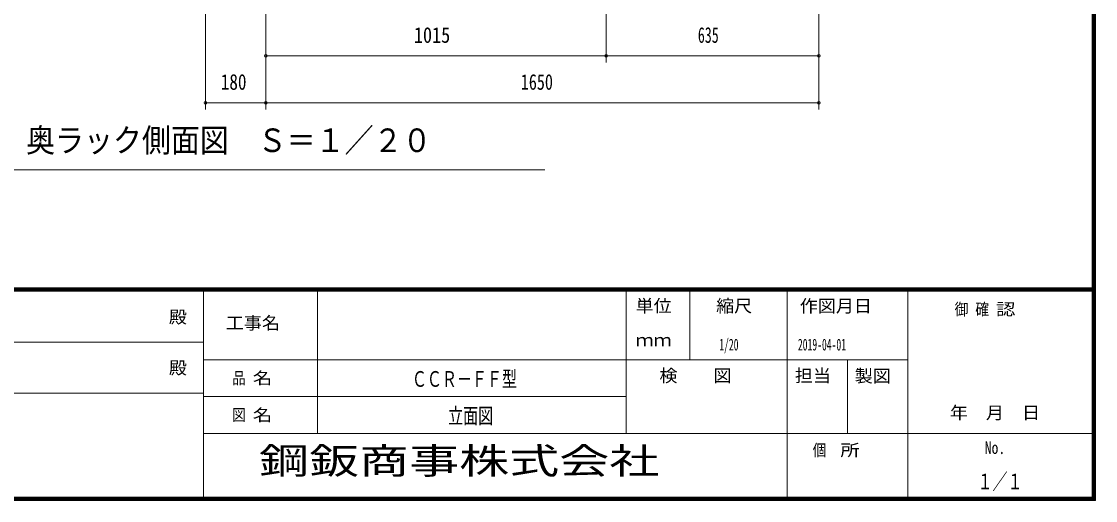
# Model space of a CAD drawing. Units: millimetres, scale not verified. Extents: x -5740 to 5740, y -4020 to 4020.
# Drawn here: x 2537 to 5740, y -4020 to -2591 of the extents above; entities that cross this region are included whole.
import ezdxf
from ezdxf.enums import TextEntityAlignment as Align

# ---------------------------------------------------------------- set-up
doc = ezdxf.new("R2010")
doc.units = ezdxf.units.MM
doc.header["$LTSCALE"] = 10
doc.layers.add('0-2_0-F1TEXT', color=7, linetype='Continuous')
doc.layers.add('1-4_2-5DIM', color=7, linetype='Continuous')
doc.layers.add('0-E_2ラック-F寸法', color=3, linetype='Continuous', lineweight=18)
doc.layers.add('1-2_F-F4PAPAER', color=5, linetype='Continuous', lineweight=18)
doc.styles.add('ＭＳ ゴシック', font='')
doc.styles.get('ＭＳ ゴシック').set_extended_font_data('MS Gothic')

msp = doc.modelspace()

# ---------------------------------------------------------------- linework, layer by layer
at = {"layer": '0-E_2ラック-F寸法'}
for p, q in [((3085.32, -2853.71), (3085.32, -1859.47)), ((3265.32, -2853.71), (3265.32, -2185.6)), ((4280.32, -2713.71), (4280.32, -2230.95)), ((4915.32, -2853.71), (4915.32, -2220.95)), ((4280.32, -2693.71), (3265.32, -2693.71)), ((4915.32, -2693.71), (4280.32, -2693.71)), ((3265.32, -2833.71), (3085.32, -2833.71)), ((4915.32, -2833.71), (3265.32, -2833.71)), ((4097.43, -3033.71), (2417.43, -3033.71))]:
    msp.add_line(p, q, dxfattribs=at)
for centre, start, end in [((3265.32, -2693.71), 0, 180), ((4280.32, -2693.71), 0, 180), ((4915.32, -2693.71), 0, 180), ((3265.32, -2693.71), 180, 0), ((4280.32, -2693.71), 180, 0), ((4915.32, -2693.71), 180, 0), ((3085.32, -2833.71), 0, 180), ((3085.32, -2833.71), 180, 0), ((3265.32, -2833.71), 0, 180), ((3265.32, -2833.71), 180, 0), ((4915.32, -2833.71), 0, 180), ((4915.32, -2833.71), 180, 0)]:
    msp.add_arc(centre, 4, start, end, dxfattribs=at)
at = {"layer": '1-2_F-F4PAPAER'}
for p, q in [((5730, -3385.87), (-5730, -3385.87)), ((-5730, -3386.87), (5730, -3386.87)), ((5730, -3387.87), (-5730, -3387.87)), ((-5730, -3388.87), (5730, -3388.87)), ((5730, -3389.87), (-5730, -3389.87)), ((-5730, -3390.87), (5730, -3390.87)), ((5730, -3391.87), (-5730, -3391.87)), ((-5730, -3392.87), (5730, -3392.87)), ((5730, -3393.87), (-5730, -3393.87)), ((-5730, -3394.87), (5730, -3394.87)), ((5730, -3395.87), (-5730, -3395.87)), ((3080, -4019.87), (3080, -3395.87)), ((3420, -3395.87), (3420, -3819.87)), ((4340, -3819.87), (4340, -3395.87)), ((4530, -3395.87), (4530, -3599.87)), ((4820, -4019.87), (4820, -3395.87)), ((5180, -4019.87), (5180, -3395.87)), ((1560, -3547.87), (3080, -3547.87)), ((3080, -3599.87), (5180, -3599.87)), ((5000, -3599.87), (5000, -3819.87)), ((3080, -3699.87), (1560, -3699.87)), ((4340, -3709.87), (3080, -3709.87)), ((3080, -3819.87), (5740, -3819.87))]:
    msp.add_line(p, q, dxfattribs=at)
for points in [[(-5740, -4019.87), (5740, -4019.87), (5740, 4020.13), (-5740, 4020.13)], [(-5739, -4018.87), (5739, -4018.87), (5739, 4019.13), (-5739, 4019.13)], [(-5738, -4017.87), (-5738, 4018.13), (5738, 4018.13), (5738, -4017.87)], [(-5737, -4016.87), (5737, -4016.87), (5737, 4017.13), (-5737, 4017.13)], [(-5736, -4015.87), (-5736, 4016.13), (5736, 4016.13), (5736, -4015.87)], [(-5735, -4014.87), (5735, -4014.87), (5735, 4015.13), (-5735, 4015.13)], [(-5734, -4013.87), (-5734, 4014.13), (5734, 4014.13), (5734, -4013.87)], [(-5733, -4012.87), (5733, -4012.87), (5733, 4013.13), (-5733, 4013.13)], [(-5732, -4011.87), (5732, -4011.87), (5732, 4012.13), (-5732, 4012.13)], [(-5731, -4010.87), (5731, -4010.87), (5731, 4011.13), (-5731, 4011.13)], [(-5730, -4009.87), (-5730, 4010.13), (5730, 4010.13), (5730, -4009.87)]]:
    msp.add_lwpolyline(points, close=True, dxfattribs=at)

# ---------------------------------------------------------------- texts
at = {"layer": '0-2_0-F1TEXT', "style": 'ＭＳ ゴシック'}
for s, height, width, p in [('1/20', 35.17, 0.6, (4617.87, -3582.95)), ('2019-04-01', 35.17, 0.6, (4852.4, -3582.95)), ('ＣＣＲ－ＦＦ型', 46.89, 0.7, (3701.3, -3694.87)), ('立面図', 46.89, 0.7, (3809.39, -3804.87)), ('１／１', 46.89, 0.7, (5387.95, -4000.77))]:
    msp.add_text(s, height=height, dxfattribs=dict(at, width=width)).set_placement(p, align=Align.BOTTOM_LEFT)
at = {"layer": '0-E_2ラック-F寸法', "color": 7, "style": 'ＭＳ ゴシック'}
for s, height, width, p in [('1015', 46.89, 0.85, (3707.17, -2668.91)), ('635', 46.89, 0.65, (4554.12, -2668.91)), ('180', 46.89, 0.8, (3131.41, -2808.91)), ('1650', 46.89, 0.75, (4026.11, -2808.91)), ('奥ラック側面図\u3000Ｓ＝１／２０', 70.33, 0.9, (2550.77, -3001.68))]:
    msp.add_text(s, height=height, dxfattribs=dict(at, width=width)).set_placement(p, align=Align.BOTTOM_LEFT)
at = {"layer": '1-2_F-F4PAPAER', "color": 7, "style": 'ＭＳ ゴシック'}
for s, height, width, p in [('単位', 37.51, 1.05, (4368.56, -3469.34)), ('縮尺', 37.51, 1.05, (4608.56, -3469.34)), ('作図月日', 37.51, 1.05, (4858.12, -3469.75)), ('御 ', 35.43, 0.85, (5319.66, -3477.8)), ('確 ', 35.43, 0.85, (5381.42, -3477.8)), ('殿', 37.51, 1.05, (2976.56, -3502.34)), ('認', 35.43, 1.2, (5443.17, -3477.8)), ('工事名', 37.51, 1.05, (3146.56, -3520.34)), ('ｍｍ', 37.51, 1.05, (4368.56, -3571.34)), ('殿', 37.51, 1.05, (2976.56, -3654.34)), ('品 ', 35.43, 0.85, (3165.06, -3683.03)), ('名', 35.43, 1.2, (3226.82, -3683.03)), ('検\u3000\u3000図', 37.51, 1.05, (4439.56, -3677.34)), ('担当', 37.51, 1.05, (4843.56, -3677.34)), ('製図', 37.51, 1.05, (5021.95, -3678.32)), ('図 ', 35.43, 0.85, (3165.06, -3793.03)), ('名', 35.43, 1.2, (3226.82, -3793.03)), ('\u3000年\u3000月\u3000日', 37.51, 1.05, (5252.06, -3788.11)), ('No.', 37.51, 0.8, (5409.56, -3892.34)), ('個  ', 35.43, 0.85, (4896.56, -3898.03)), ('所', 35.43, 1.2, (4978.9, -3898.03))]:
    msp.add_text(s, height=height, dxfattribs=dict(at, width=width)).set_placement(p, align=Align.BOTTOM_LEFT)
at = {"layer": '1-4_2-5DIM', "style": 'ＭＳ ゴシック', "width": 1.4}
msp.add_text('鋼鈑商事株式会社', height=78.15, dxfattribs=at).set_placement((3245.29, -3963.95), align=Align.BOTTOM_LEFT)

doc.saveas('drawing.dxf')
